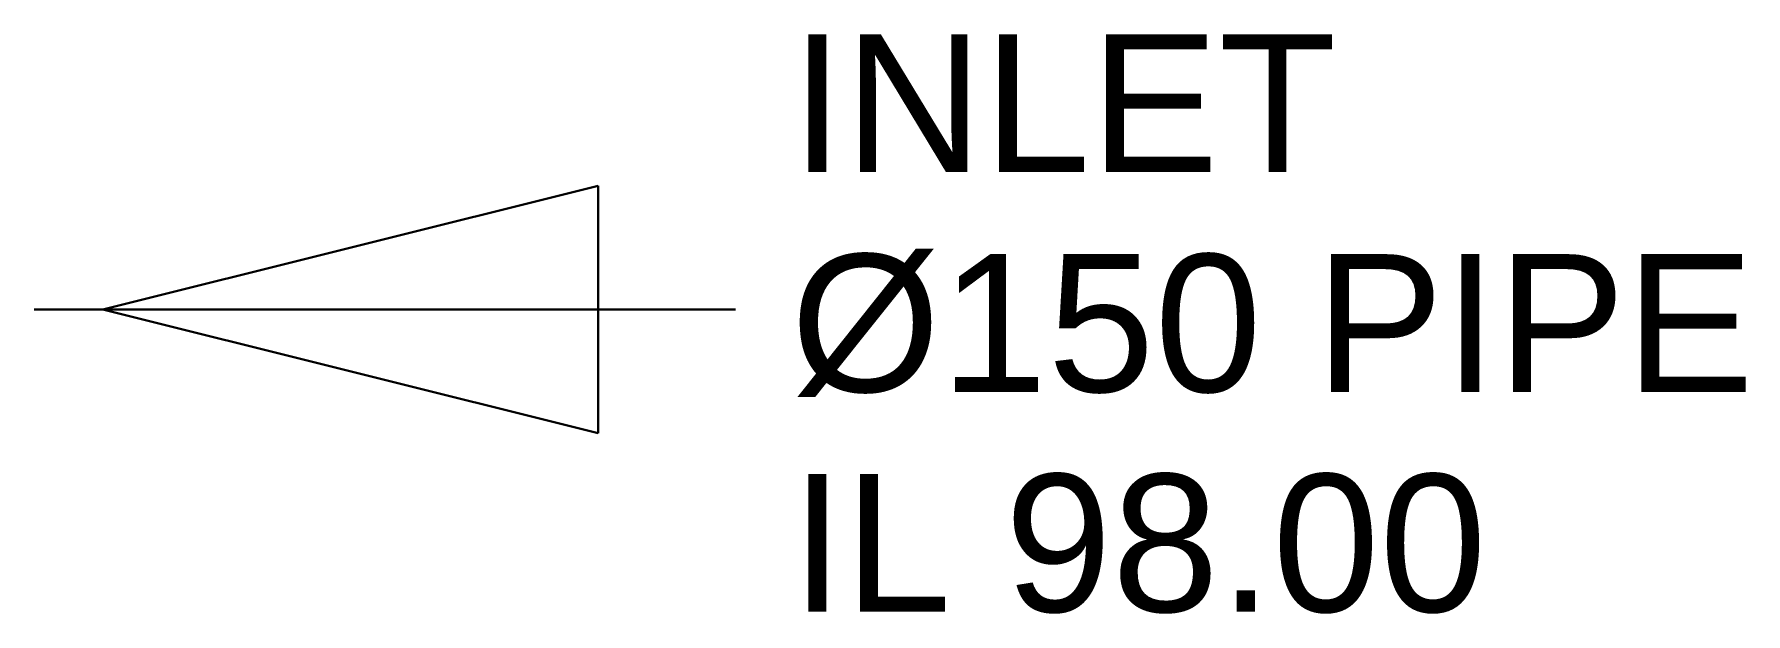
# Model space of a CAD drawing. Header units: millimetres. Extents: x -1212 to 4055, y -853 to 2190.
# Drawn here: x 3615.8 to 4054.8, y -3.1 to 145.6 of the extents above; entities that cross this region are included whole.
import ezdxf

# ---------------------------------------------------------------- set-up
doc = ezdxf.new("R2010")
doc.units = ezdxf.units.MM
doc.layers.add('ANNOTATIONS', color=7, linetype='Continuous')
doc.layers.add('FLOW_INLET', color=1, linetype='Continuous')
doc.styles.add('ARIAL', font='arial.ttf')

msp = doc.modelspace()

# ---------------------------------------------------------------- linework, layer by layer
at = {"layer": 'FLOW_INLET', "color": 1, "lineweight": 30}
for p, q in [((3760.44, 106.75), (3633.44, 75)), ((3760.44, 43.25), (3760.44, 106.75)), ((3795.72, 75), (3615.81, 75)), ((3760.44, 43.25), (3633.44, 75))]:
    msp.add_line(p, q, dxfattribs=at)

# ---------------------------------------------------------------- texts
at = {"layer": 'ANNOTATIONS', "style": 'ARIAL'}
for s, p in [('INLET', (3809.83, 110.28)), ('Ø150 PIPE', (3809.83, 53.83)), ('IL 98.00', (3809.83, -2.61))]:
    msp.add_text(s, height=35.362, dxfattribs=at).set_placement(p)

doc.saveas('drawing.dxf')
